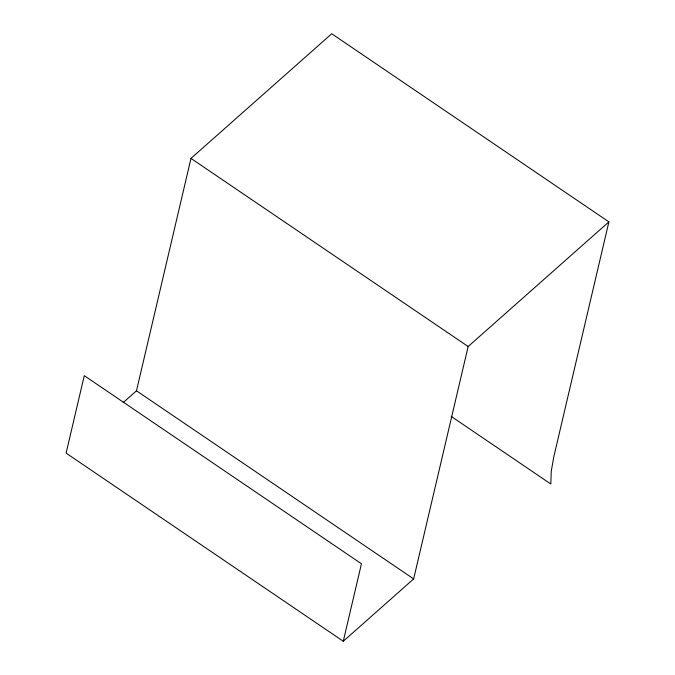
<?xml version="1.0" encoding="UTF-8"?>
<svg xmlns="http://www.w3.org/2000/svg" width="675" height="675" viewBox="0 0 675 675"><rect width="100%" height="100%" fill="white"/><g stroke="black" fill="none" stroke-linecap="round" stroke-linejoin="round"><path stroke-width="1.01" d="M123.188 402.57L136.477 390.8L190.983 158.406L331.729 33.75L608.892 221.872L553.846 456.621L551.247 471.268L550.808 484L451.204 416.399M343.271 641.25L361.446 563.785L84.274 375.663L66.108 453.127L343.271 641.25L413.648 578.922L468.155 346.528L608.892 221.872M190.983 158.406L468.155 346.528M136.477 390.8L413.648 578.922"/></g></svg>
